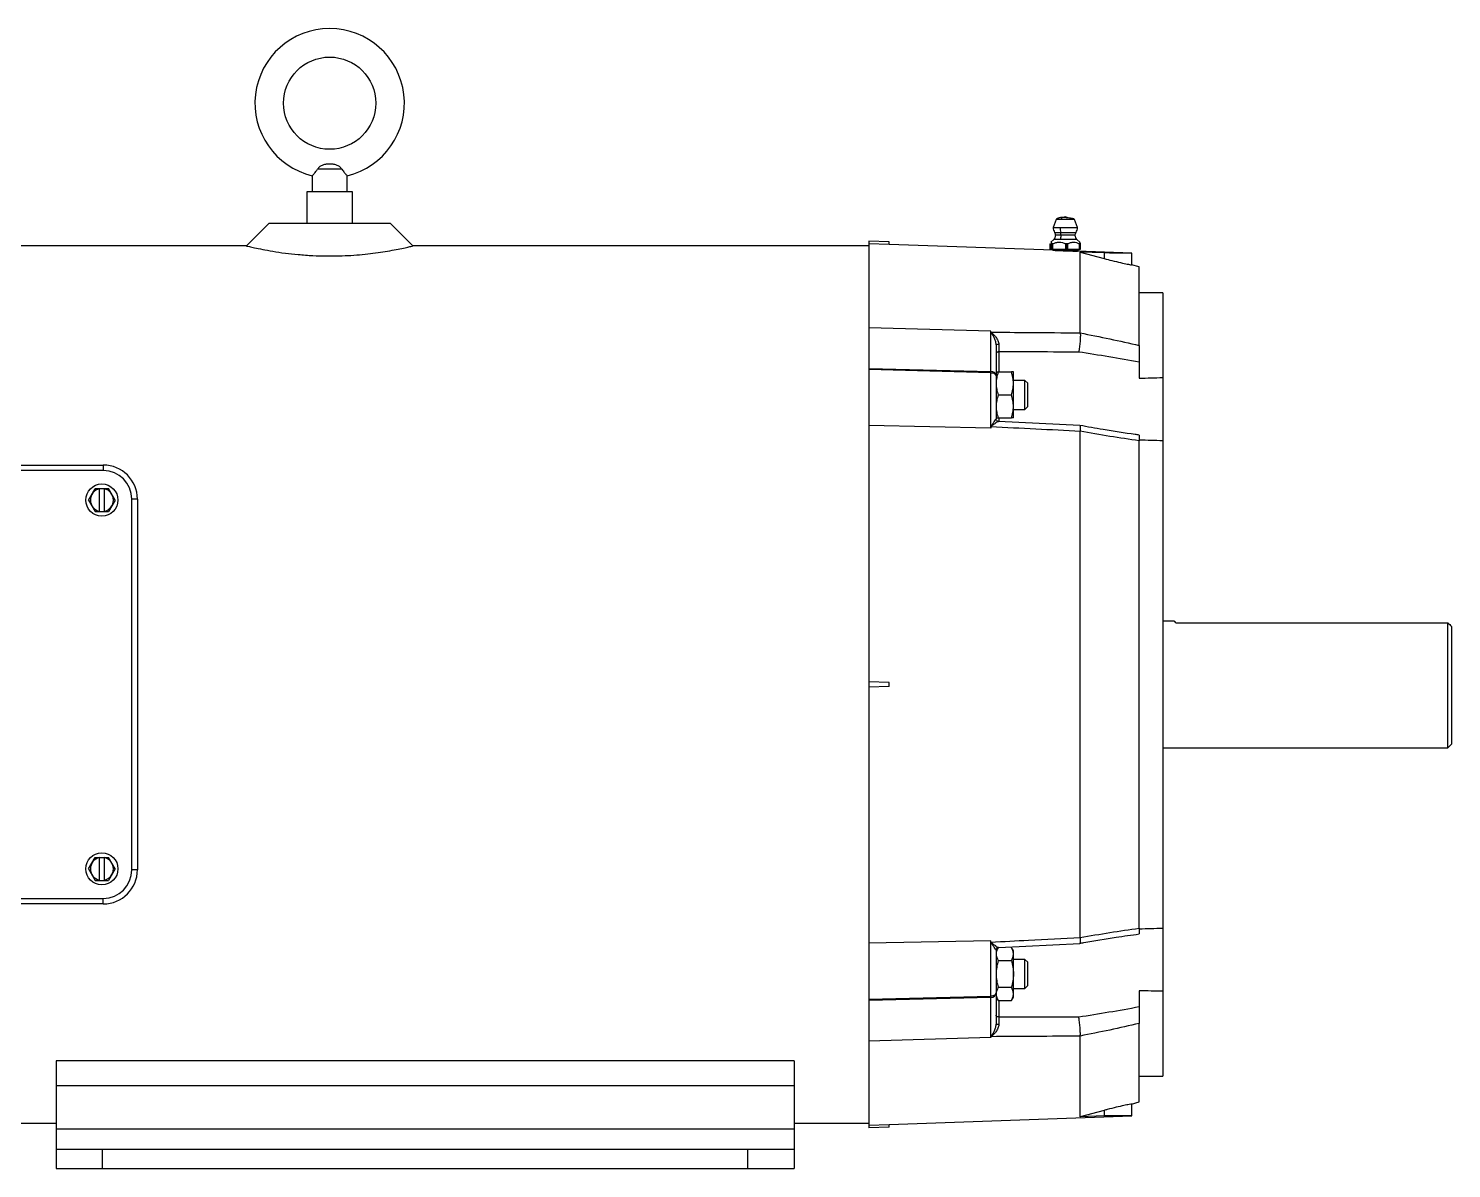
# Model space of a CAD drawing. Header units: inches. Extents: x -17.7 to 12.2, y -5.2 to 7.1.
# Drawn here: x -3.26 to 12.16, y -5.25 to 7.11 of the extents above; entities that cross this region are included whole.
import ezdxf

# ---------------------------------------------------------------- set-up
doc = ezdxf.new("R2010")
doc.units = ezdxf.units.IN
doc.header["$MEASUREMENT"] = 0

msp = doc.modelspace()

# ---------------------------------------------------------------- linework, layer by layer
at = {"color": 7, "linetype": 'Continuous', "lineweight": 25}
for p, q in [((0.131, 5.589), (-0.131, 5.589)), ((-0.19, 5.517), (-0.19, 5.344)), ((0.19, 5.344), (0.19, 5.517)), ((-0.249, 5.344), (-0.249, 5.003)), ((0.249, 5.344), (-0.249, 5.344)), ((0.249, 5.003), (0.249, 5.344)), ((-0.655, 5.003), (-0.901, 4.757)), ((-0.655, 5.003), (0.655, 5.003)), ((0.901, 4.757), (0.655, 5.003)), ((7.875, 5.043), (7.841, 4.957)), ((7.841, 4.957), (8.107, 4.957)), ((8.073, 5.043), (7.875, 5.043)), ((8.107, 4.957), (8.073, 5.043)), ((5.844, 4.809), (5.844, -4.809)), ((6.064, 4.801), (5.844, 4.809)), ((6.064, 4.771), (6.064, 4.801)), ((7.848, 4.827), (7.816, 4.795)), ((8.132, 4.795), (8.1, 4.827)), ((8.137, 4.779), (8.131, 4.795)), ((-0.899, 4.756), (-5.844, 4.756)), ((5.844, 4.756), (0.9, 4.756)), ((6.064, 4.771), (5.844, 4.779)), ((7.841, 4.709), (6.064, 4.771)), ((7.811, 4.779), (7.812, 4.782)), ((7.811, 4.779), (7.811, 4.72)), ((7.811, 4.779), (7.812, 4.779)), ((7.811, 4.72), (7.811, 4.779)), ((7.811, 4.72), (7.812, 4.72)), ((7.816, 4.717), (7.83, 4.714)), ((7.825, 4.72), (7.817, 4.72)), ((7.825, 4.779), (7.825, 4.72)), ((7.832, 4.777), (7.828, 4.777)), ((7.828, 4.72), (7.828, 4.777)), ((7.828, 4.72), (7.832, 4.72)), ((7.832, 4.777), (7.832, 4.72)), ((7.839, 4.72), (7.839, 4.779)), ((7.977, 4.779), (7.977, 4.72)), ((7.993, 4.777), (7.986, 4.777)), ((7.986, 4.72), (7.986, 4.777)), ((7.993, 4.72), (7.986, 4.72)), ((7.993, 4.777), (7.993, 4.72)), ((8.002, 4.72), (8.002, 4.779)), ((8.694, 4.679), (8.103, 4.7)), ((8.118, 4.714), (8.132, 4.717)), ((8.126, 4.779), (8.126, 4.72)), ((8.131, 4.72), (8.137, 4.72)), ((8.135, 4.777), (8.132, 4.777)), ((8.132, 4.72), (8.132, 4.777)), ((8.135, 4.72), (8.132, 4.72)), ((8.135, 4.777), (8.135, 4.72)), ((8.395, 4.68), (8.136, 4.688)), ((8.136, 3.814), (8.136, 4.688)), ((8.136, 4.688), (8.395, 4.619)), ((8.137, 4.72), (8.137, 4.779)), ((8.395, 4.68), (8.395, 4.619)), ((8.694, 4.55), (8.694, 4.679)), ((8.774, 4.528), (8.69, 4.55)), ((8.774, 3.676), (8.774, 4.528)), ((9.032, 4.249), (8.774, 4.249)), ((9.032, 4.249), (9.032, -4.249)), ((7.166, 3.83), (5.844, 3.868)), ((7.166, 3.394), (7.166, 3.83)), ((7.224, 3.683), (7.224, 2.88)), ((5.844, 3.427), (7.166, 3.394)), ((7.166, 3.381), (5.844, 3.414)), ((8.774, 3.494), (8.774, 3.321)), ((7.166, 2.78), (7.166, 3.381)), ((7.246, 3.39), (7.39, 3.39)), ((7.412, 2.89), (7.412, 3.39)), ((7.536, 3.296), (7.412, 3.296)), ((7.566, 3.266), (7.536, 3.296)), ((7.536, 2.983), (7.536, 3.296)), ((7.566, 3.013), (7.566, 3.266)), ((7.246, 3.14), (7.39, 3.14)), ((7.412, 2.983), (7.536, 2.983)), ((7.536, 2.983), (7.566, 3.013)), ((7.166, 2.78), (5.844, 2.807)), ((7.246, 2.89), (7.39, 2.89)), ((8.131, 2.808), (7.25, 2.852)), ((8.136, -2.745), (8.136, 2.745)), ((8.774, -2.643), (8.774, 2.643)), ((-5.734, 2.38), (-2.454, 2.38)), ((-2.454, 2.32), (-5.734, 2.32)), ((-2.454, 2.38), (-2.454, 2.32)), ((-2.613, 2), (-2.541, 2.125)), ((-2.541, 2.125), (-2.397, 2.125)), ((-2.496, 1.875), (-2.496, 2.125)), ((-2.442, 1.875), (-2.442, 2.125)), ((-2.325, 2), (-2.397, 2.125)), ((-2.144, -2.01), (-2.144, 2.01)), ((-2.084, 2.01), (-2.144, 2.01)), ((-2.084, 2.01), (-2.084, -2.01)), ((-2.613, 2), (-2.541, 1.875)), ((-2.541, 1.875), (-2.397, 1.875)), ((-2.325, 2), (-2.397, 1.875)), ((9.156, 0.687), (9.032, 0.687)), ((9.171, 0.669), (12.121, 0.669)), ((12.121, -0.687), (12.121, 0.669)), ((12.161, 0.628), (12.161, -0.647)), ((6.064, 0.021), (5.844, 0.029)), ((6.064, -0.021), (6.064, 0.021)), ((6.064, -0.021), (5.844, -0.029)), ((9.032, -0.687), (12.121, -0.687)), ((12.121, -0.687), (12.161, -0.647)), ((-2.613, -2), (-2.541, -1.875)), ((-2.613, -2), (-2.541, -2.125)), ((-2.541, -1.875), (-2.397, -1.875)), ((-2.496, -2.125), (-2.496, -1.875)), ((-2.442, -2.125), (-2.442, -1.875)), ((-2.325, -2), (-2.397, -1.875)), ((-2.325, -2), (-2.397, -2.125)), ((-2.541, -2.125), (-2.397, -2.125)), ((-2.084, -2.01), (-2.144, -2.01)), ((-5.734, -2.32), (-2.454, -2.32)), ((-2.454, -2.38), (-5.734, -2.38)), ((-2.454, -2.38), (-2.454, -2.32)), ((7.166, -2.78), (5.844, -2.807)), ((7.166, -3.381), (7.166, -2.78)), ((7.246, -2.852), (7.224, -2.89)), ((7.224, -2.88), (7.224, -3.683)), ((7.252, -2.852), (8.131, -2.808)), ((7.412, -2.89), (7.39, -2.851)), ((7.412, -3.39), (7.412, -2.89)), ((7.246, -2.995), (7.39, -2.995)), ((7.536, -2.983), (7.412, -2.983)), ((7.566, -3.013), (7.536, -2.983)), ((7.536, -3.296), (7.536, -2.983)), ((7.566, -3.266), (7.566, -3.013)), ((5.844, -3.414), (7.166, -3.381)), ((7.224, -3.39), (7.246, -3.428)), ((7.246, -3.284), (7.39, -3.284)), ((7.39, -3.428), (7.412, -3.39)), ((7.412, -3.296), (7.536, -3.296)), ((7.536, -3.296), (7.566, -3.266)), ((8.774, -3.321), (8.774, -3.494)), ((7.166, -3.394), (5.844, -3.427)), ((7.166, -3.83), (7.166, -3.394)), ((7.246, -3.428), (7.39, -3.428)), ((8.774, -4.528), (8.774, -3.676)), ((7.166, -3.83), (5.844, -3.868)), ((8.136, -4.688), (8.136, -3.814)), ((5.034, -4.083), (-2.966, -4.083)), ((-2.966, -4.083), (-2.966, -5.25)), ((5.034, -4.083), (5.034, -5.25)), ((8.774, -4.249), (9.032, -4.249)), ((-2.966, -4.348), (5.034, -4.348)), ((8.395, -4.619), (8.136, -4.688)), ((8.395, -4.619), (8.395, -4.68)), ((8.69, -4.55), (8.774, -4.528)), ((8.694, -4.679), (8.694, -4.55)), ((-5.844, -4.756), (-2.966, -4.756)), ((5.034, -4.756), (5.844, -4.756)), ((5.844, -4.779), (6.064, -4.771)), ((6.064, -4.771), (8.694, -4.679)), ((6.064, -4.801), (6.064, -4.771)), ((8.395, -4.68), (8.136, -4.688)), ((-2.966, -4.821), (5.034, -4.821)), ((6.064, -4.801), (5.844, -4.809)), ((-2.966, -5.041), (5.034, -5.041)), ((-2.466, -5.041), (-2.466, -5.25)), ((4.534, -5.25), (4.534, -5.041)), ((-2.966, -5.25), (5.034, -5.25))]:
    msp.add_line(p, q, dxfattribs=at)
at = {"color": 8, "linetype": 'Continuous', "lineweight": 25}
for p, q in [((8.1, 4.827), (7.848, 4.827)), ((7.858, 4.902), (8.09, 4.902)), ((8.082, 4.871), (7.866, 4.871)), ((7.83, 4.714), (8.118, 4.714)), ((7.253, 3.606), (7.253, 3.391)), ((7.253, 2.885), (7.253, 2.848)), ((7.253, -3.428), (7.253, -3.606))]:
    msp.add_line(p, q, dxfattribs=at)
at = {"color": 7, "linetype": 'Continuous', "lineweight": 25, "flags": 128}
for points in [[(7.253, 3.606), (7.247, 3.606), (7.242, 3.605), (7.237, 3.603), (7.232, 3.601), (7.229, 3.598), (7.226, 3.595), (7.225, 3.592), (7.224, 3.588)], [(7.166, 3.381), (7.177, 3.38), (7.188, 3.378), (7.198, 3.375), (7.207, 3.37), (7.214, 3.365), (7.22, 3.359), (7.223, 3.352), (7.224, 3.346)], [(7.224, -3.346), (7.223, -3.352), (7.22, -3.359), (7.214, -3.365), (7.207, -3.37), (7.198, -3.375), (7.188, -3.378), (7.177, -3.38), (7.166, -3.381)], [(7.253, -3.606), (7.247, -3.606), (7.242, -3.605), (7.237, -3.603), (7.232, -3.601), (7.229, -3.598), (7.226, -3.595), (7.225, -3.592), (7.224, -3.588)]]:
    msp.add_lwpolyline(points, dxfattribs=at)
at = {"color": 7, "linetype": 'Continuous', "lineweight": 25}
for centre, radius in [((0, 6.304), 0.5), ((-2.469, 2), 0.174), ((-2.469, -2), 0.174)]:
    msp.add_circle(centre, radius, dxfattribs=at)
for centre, radius, start, end in [((0, 6.304), 0.81, 283.524, 256.4712), ((7.974, 5.023), 0.047, 63.2951, 116.7049), ((7.167, 3.857), 0.0366, 271.7909, 273.0278), ((7.246, 3.601), 0.0851, 85.3854, 104.766), ((6.328, 3.388), 0.838, 359.5452, 0.4548), ((7.17, 3.34), 0.0547, 6.3929, 93.6749), ((7.175, 2.844), 0.0508, 261.6119, 262.5096), ((-2.454, 2.01), 0.37, 0, 90), ((-2.454, 2.01), 0.31, 0, 90), ((-2.469, 2), 0.125, 102.4742, 257.5258), ((-2.469, 2), 0.125, 282.4742, 77.5258), ((-2.469, -2), 0.125, 102.4742, 257.5258), ((-2.469, -2), 0.125, 282.4742, 77.5258), ((-2.454, -2.01), 0.31, 270, 0), ((-2.454, -2.01), 0.37, 270, 0), ((7.175, -2.844), 0.0508, 97.4904, 98.3881), ((7.17, -3.34), 0.0547, 266.3251, 353.6071), ((6.328, -3.388), 0.838, 359.5452, 0.4548), ((7.246, -3.601), 0.0851, 255.234, 274.6146), ((7.167, -3.857), 0.0366, 86.9722, 88.2091)]:
    msp.add_arc(centre, radius, start, end, dxfattribs=at)
for points, knots in [([(-0.189, 5.518), (-0.189, 5.518), (-0.188, 5.519), (-0.173, 5.535), (-0.152, 5.558), (-0.138, 5.58), (-0.131, 5.589)], [0, 0, 0, 0, 0.225561, 0.484415, 0.765567, 1, 1, 1, 1]), ([(0.131, 5.589), (0.128, 5.594), (0.125, 5.599), (0.117, 5.608), (0.112, 5.612), (0.098, 5.623), (0.086, 5.629), (0.062, 5.638), (0.05, 5.64), (0.025, 5.643), (0.012, 5.644), (-0.013, 5.644), (-0.025, 5.643), (-0.05, 5.64), (-0.063, 5.638), (-0.08, 5.631), (-0.086, 5.629), (-0.097, 5.623), (-0.102, 5.62), (-0.112, 5.612), (-0.117, 5.608), (-0.125, 5.599), (-0.128, 5.594), (-0.131, 5.589)], [0, 0, 0, 0, 0.0625, 0.0625, 0.125, 0.125, 0.25, 0.25, 0.375, 0.375, 0.5, 0.5, 0.625, 0.625, 0.75, 0.75, 0.8125, 0.8125, 0.875, 0.875, 0.9375, 0.9375, 1, 1, 1, 1]), ([(0.131, 5.589), (0.141, 5.576), (0.159, 5.549), (0.182, 5.526), (0.191, 5.516), (0.19, 5.518), (0.189, 5.518)], [0, 0, 0, 0, 0.326709, 0.653819, 0.959586, 1, 1, 1, 1]), ([(7.841, 4.957), (7.842, 4.947), (7.845, 4.928), (7.854, 4.911), (7.858, 4.902)], [0, 0, 0, 0, 0.5, 1, 1, 1, 1]), ([(7.946, 5.065), (7.94, 5.065), (7.93, 5.064), (7.917, 5.062), (7.906, 5.059), (7.895, 5.056), (7.886, 5.052), (7.878, 5.047), (7.876, 5.045), (7.875, 5.043)], [0, 0, 0, 0, 0.171022, 0.274545, 0.391529, 0.522825, 0.668636, 0.828275, 1, 1, 1, 1]), ([(7.946, 5.065), (7.943, 5.065), (7.94, 5.063), (7.935, 5.055), (7.933, 5.049), (7.932, 5.043)], [0, 0, 0, 0, 0.5, 0.5, 1, 1, 1, 1]), ([(8.073, 5.043), (8.071, 5.045), (8.068, 5.048), (8.052, 5.052), (8.031, 5.056), (8.008, 5.059), (7.986, 5.062), (7.969, 5.064), (7.955, 5.065), (7.949, 5.065), (7.946, 5.065)], [0, 0, 0, 0, 0.165155, 0.329469, 0.484654, 0.624287, 0.745056, 0.846639, 0.930739, 1, 1, 1, 1]), ([(8.09, 4.902), (8.094, 4.911), (8.103, 4.928), (8.106, 4.947), (8.107, 4.957)], [0, 0, 0, 0, 0.5, 1, 1, 1, 1]), ([(7.817, 4.795), (7.817, 4.795), (7.819, 4.802), (7.822, 4.792), (7.824, 4.782), (7.825, 4.779)], [0, 0, 0, 0, 0.074971, 0.794246, 1, 1, 1, 1]), ([(7.839, 4.779), (7.85, 4.785), (7.861, 4.789), (7.879, 4.793), (7.884, 4.795), (7.896, 4.796), (7.902, 4.797), (7.92, 4.797), (7.931, 4.795), (7.954, 4.789), (7.966, 4.785), (7.977, 4.779)], [0, 0, 0, 0, 0.25, 0.25, 0.375, 0.375, 0.5, 0.5, 0.75, 0.75, 1, 1, 1, 1]), ([(7.866, 4.871), (7.866, 4.867), (7.865, 4.859), (7.862, 4.847), (7.856, 4.836), (7.85, 4.83), (7.848, 4.827)], [0, 0, 0, 0, 0.247632, 0.500116, 0.75254, 1, 1, 1, 1]), ([(7.858, 4.902), (7.86, 4.897), (7.865, 4.887), (7.866, 4.877), (7.866, 4.871)], [0, 0, 0, 0, 0.5, 1, 1, 1, 1]), ([(7.921, 4.827), (7.923, 4.833), (7.925, 4.84), (7.928, 4.855), (7.928, 4.863), (7.928, 4.871)], [0, 0, 0, 0, 0.5, 0.5, 1, 1, 1, 1]), ([(8.002, 4.779), (8.012, 4.785), (8.022, 4.789), (8.037, 4.793), (8.042, 4.795), (8.053, 4.796), (8.058, 4.797), (8.075, 4.797), (8.085, 4.795), (8.106, 4.789), (8.116, 4.785), (8.126, 4.779)], [0, 0, 0, 0, 0.25, 0.25, 0.375, 0.375, 0.5, 0.5, 0.75, 0.75, 1, 1, 1, 1]), ([(8.082, 4.871), (8.082, 4.877), (8.083, 4.887), (8.088, 4.897), (8.09, 4.902)], [0, 0, 0, 0, 0.5, 1, 1, 1, 1]), ([(8.1, 4.827), (8.097, 4.83), (8.092, 4.836), (8.086, 4.847), (8.083, 4.859), (8.082, 4.867), (8.082, 4.871)], [0, 0, 0, 0, 0.2475749, 0.5000001, 0.7524252, 1, 1, 1, 1]), ([(-0.899, 4.755), (-0.9, 4.755), (-0.902, 4.755), (-0.875, 4.749), (-0.818, 4.736), (-0.732, 4.719), (-0.62, 4.698), (-0.489, 4.678), (-0.341, 4.662), (-0.191, 4.651), (-0.04, 4.646), (0.099, 4.647), (0.232, 4.653), (0.356, 4.663), (0.472, 4.677), (0.581, 4.692), (0.68, 4.709), (0.767, 4.726), (0.837, 4.741), (0.883, 4.751), (0.905, 4.756), (0.9, 4.755), (0.9, 4.755)], [0, 0, 0, 0, 0.02763, 0.088777, 0.148528, 0.21007, 0.268688, 0.329286, 0.383255, 0.439298, 0.486069, 0.534464, 0.577401, 0.621502, 0.666155, 0.711854, 0.761754, 0.812821, 0.86843, 0.925472, 0.984413, 1, 1, 1, 1]), ([(7.83, 4.714), (7.832, 4.714), (7.835, 4.713), (7.838, 4.711), (7.839, 4.709), (7.839, 4.709)], [0, 0, 0, 0, 0.447537, 0.923551, 1, 1, 1, 1]), ([(7.841, 4.709), (7.841, 4.709), (7.842, 4.709), (7.861, 4.708), (7.888, 4.706), (7.91, 4.705), (7.918, 4.705)], [0, 0, 0, 0, 0.231363, 0.5147, 0.804237, 1, 1, 1, 1]), ([(7.918, 4.705), (7.918, 4.707), (7.917, 4.71), (7.915, 4.713), (7.914, 4.714), (7.913, 4.714)], [0, 0, 0, 0, 0.5, 0.5, 1, 1, 1, 1]), ([(7.918, 4.705), (7.929, 4.705), (7.953, 4.703), (7.995, 4.702), (8.038, 4.701), (8.073, 4.7), (8.096, 4.7), (8.106, 4.7), (8.104, 4.7), (8.103, 4.7)], [0, 0, 0, 0, 0.123756, 0.295646, 0.467324, 0.637188, 0.805805, 0.973833, 1, 1, 1, 1]), ([(8.104, 4.7), (8.105, 4.702), (8.105, 4.705), (8.108, 4.71), (8.113, 4.713), (8.116, 4.714), (8.118, 4.714)], [0, 0, 0, 0, 0.245849, 0.503748, 0.759615, 1, 1, 1, 1]), ([(8.136, 4.779), (8.136, 4.778), (8.136, 4.777), (8.135, 4.777), (8.135, 4.777)], [0, 0, 0, 0, 0.4258842, 1, 1, 1, 1]), ([(8.69, 4.679), (8.691, 4.679), (8.694, 4.679), (8.662, 4.678), (8.599, 4.677), (8.507, 4.677), (8.433, 4.679), (8.395, 4.68)], [0, 0, 0, 0, 0.097314, 0.316889, 0.536536, 0.756222, 1, 1, 1, 1]), ([(8.395, 4.619), (8.423, 4.612), (8.487, 4.595), (8.577, 4.574), (8.649, 4.559), (8.69, 4.55), (8.69, 4.55), (8.69, 4.55)], [0, 0, 0, 0, 0.182343, 0.410846, 0.634447, 0.852155, 1, 1, 1, 1]), ([(7.168, 3.82), (7.167, 3.823), (7.167, 3.826), (7.166, 3.829), (7.166, 3.829), (7.166, 3.83), (7.166, 3.83)], [0, 0, 0, 0, 0.0003701347, 0.0003701347, 0.0003701347, 0.000439733, 0.000439733, 0.000439733, 0.000439733]), ([(7.168, 3.82), (7.168, 3.823), (7.167, 3.826), (7.166, 3.829), (7.166, 3.829), (7.166, 3.83), (7.166, 3.83)], [0, 0, 0, 0, 0.0003699194, 0.0003699194, 0.0003699194, 0.0004392839, 0.0004392839, 0.0004392839, 0.0004392839]), ([(7.224, 3.683), (7.224, 3.691), (7.223, 3.698), (7.221, 3.712), (7.219, 3.719), (7.213, 3.739), (7.209, 3.751), (7.198, 3.773), (7.192, 3.784), (7.182, 3.798), (7.179, 3.803), (7.175, 3.81), (7.173, 3.812), (7.171, 3.815), (7.17, 3.816), (7.169, 3.818), (7.168, 3.819), (7.168, 3.82)], [0, 0, 0, 0, 0.125, 0.125, 0.25, 0.25, 0.5, 0.5, 0.75, 0.75, 0.875, 0.875, 0.9375, 0.9375, 0.96875, 0.96875, 1, 1, 1, 1]), ([(7.168, 3.82), (7.169, 3.82), (7.169, 3.819), (7.17, 3.818), (7.171, 3.818), (7.172, 3.816), (7.173, 3.815), (7.177, 3.813), (7.179, 3.811), (7.187, 3.805), (7.191, 3.8), (7.2, 3.791), (7.205, 3.787), (7.214, 3.777), (7.218, 3.771), (7.23, 3.755), (7.237, 3.742), (7.249, 3.716), (7.253, 3.701), (7.253, 3.686)], [0, 0, 0, 0, 0.015625, 0.015625, 0.03125, 0.03125, 0.0625, 0.0625, 0.125, 0.125, 0.25, 0.25, 0.375, 0.375, 0.5, 0.5, 0.75, 0.75, 1, 1, 1, 1]), ([(7.168, 3.82), (7.304, 3.819), (7.44, 3.819), (7.575, 3.818), (7.762, 3.816), (7.949, 3.815), (8.136, 3.814)], [0.00001116, 0.00001116, 0.00001116, 0.00001116, 0.01035908, 0.01035908, 0.01035908, 0.02462641, 0.02462641, 0.02462641, 0.02462641]), ([(8.136, 3.813), (8.137, 3.807), (8.137, 3.801), (8.137, 3.786), (8.137, 3.778), (8.136, 3.762), (8.136, 3.753), (8.135, 3.735), (8.134, 3.725), (8.133, 3.706), (8.132, 3.696), (8.13, 3.677), (8.129, 3.667), (8.126, 3.648), (8.125, 3.639), (8.123, 3.626), (8.122, 3.622), (8.121, 3.613), (8.12, 3.609), (8.119, 3.605)], [0, 0, 0, 0, 0.125, 0.125, 0.25, 0.25, 0.375, 0.375, 0.5, 0.5, 0.625, 0.625, 0.75, 0.75, 0.875, 0.875, 0.9375, 0.9375, 1, 1, 1, 1]), ([(7.253, 3.686), (7.253, 3.672), (7.253, 3.658), (7.253, 3.637), (7.253, 3.631), (7.253, 3.618), (7.253, 3.612), (7.253, 3.606)], [0, 0, 0, 0, 0.5, 0.5, 0.75, 0.75, 1, 1, 1, 1]), ([(8.119, 3.605), (7.938, 3.605), (7.757, 3.606), (7.575, 3.606), (7.468, 3.606), (7.36, 3.606), (7.253, 3.606)], [0, 0, 0, 0, 0.01382925, 0.01382925, 0.01382925, 0.02202594, 0.02202594, 0.02202594, 0.02202594]), ([(8.774, 3.676), (8.774, 3.666), (8.774, 3.654), (8.774, 3.626), (8.774, 3.61), (8.774, 3.585), (8.774, 3.577), (8.774, 3.56), (8.774, 3.552), (8.774, 3.526), (8.774, 3.51), (8.774, 3.494)], [0, 0, 0, 0, 0.25, 0.25, 0.5, 0.5, 0.625, 0.625, 0.75, 0.75, 1, 1, 1, 1]), ([(7.246, 3.39), (7.24, 3.369), (7.234, 3.349), (7.226, 3.307), (7.224, 3.286), (7.224, 3.265)], [0, 0, 0, 0, 0.5, 0.5, 1, 1, 1, 1]), ([(7.224, 3.39), (7.224, 3.39), (7.226, 3.39), (7.234, 3.39), (7.24, 3.39), (7.246, 3.39)], [0, 0, 0, 0, 0.5, 0.5, 1, 1, 1, 1]), ([(7.224, 3.265), (7.224, 3.254), (7.225, 3.243), (7.227, 3.222), (7.228, 3.212), (7.234, 3.181), (7.24, 3.16), (7.246, 3.14)], [0, 0, 0, 0, 0.25, 0.25, 0.5, 0.5, 1, 1, 1, 1]), ([(7.412, 3.265), (7.412, 3.275), (7.411, 3.286), (7.409, 3.307), (7.408, 3.317), (7.402, 3.349), (7.396, 3.369), (7.39, 3.39)], [0, 0, 0, 0, 0.25, 0.25, 0.5, 0.5, 1, 1, 1, 1]), ([(7.412, 3.39), (7.412, 3.39), (7.41, 3.39), (7.402, 3.39), (7.396, 3.39), (7.39, 3.39)], [0, 0, 0, 0, 0.5, 0.5, 1, 1, 1, 1]), ([(7.39, 3.14), (7.396, 3.16), (7.402, 3.181), (7.41, 3.222), (7.412, 3.243), (7.412, 3.265)], [0, 0, 0, 0, 0.5, 0.5, 1, 1, 1, 1]), ([(7.246, 3.14), (7.24, 3.119), (7.234, 3.099), (7.226, 3.057), (7.224, 3.036), (7.224, 3.015)], [0, 0, 0, 0, 0.5, 0.5, 1, 1, 1, 1]), ([(7.412, 3.015), (7.412, 3.025), (7.411, 3.036), (7.409, 3.057), (7.408, 3.067), (7.402, 3.099), (7.396, 3.119), (7.39, 3.14)], [0, 0, 0, 0, 0.25, 0.25, 0.5, 0.5, 1, 1, 1, 1]), ([(7.224, 3.015), (7.224, 3.004), (7.225, 2.993), (7.227, 2.972), (7.228, 2.962), (7.234, 2.931), (7.24, 2.91), (7.246, 2.89)], [0, 0, 0, 0, 0.25, 0.25, 0.5, 0.5, 1, 1, 1, 1]), ([(7.39, 2.89), (7.396, 2.91), (7.402, 2.931), (7.41, 2.972), (7.412, 2.993), (7.412, 3.015)], [0, 0, 0, 0, 0.5, 0.5, 1, 1, 1, 1]), ([(7.168, 2.794), (7.168, 2.79), (7.167, 2.786), (7.166, 2.782), (7.166, 2.781), (7.166, 2.781), (7.166, 2.78)], [0, 0, 0, 0, 0.0003699194, 0.0003699194, 0.0003699194, 0.0004392839, 0.0004392839, 0.0004392839, 0.0004392839]), ([(7.168, 2.794), (7.167, 2.79), (7.167, 2.786), (7.166, 2.782), (7.166, 2.781), (7.166, 2.781), (7.166, 2.78)], [0, 0, 0, 0, 0.0003701347, 0.0003701347, 0.0003701347, 0.000439733, 0.000439733, 0.000439733, 0.000439733]), ([(7.168, 2.794), (7.168, 2.795), (7.169, 2.797), (7.17, 2.799), (7.171, 2.801), (7.173, 2.804), (7.175, 2.807), (7.179, 2.814), (7.182, 2.819), (7.192, 2.833), (7.198, 2.842), (7.208, 2.857), (7.213, 2.864), (7.219, 2.872), (7.221, 2.874), (7.223, 2.878), (7.224, 2.879), (7.224, 2.88)], [0, 0, 0, 0, 0.03125, 0.03125, 0.0625, 0.0625, 0.125, 0.125, 0.25, 0.25, 0.5, 0.5, 0.75, 0.75, 0.875, 0.875, 1, 1, 1, 1]), ([(7.253, 2.85), (7.253, 2.851), (7.252, 2.851), (7.248, 2.85), (7.246, 2.849), (7.237, 2.846), (7.23, 2.842), (7.214, 2.831), (7.205, 2.825), (7.191, 2.815), (7.187, 2.811), (7.179, 2.805), (7.177, 2.803), (7.173, 2.8), (7.172, 2.798), (7.171, 2.797), (7.17, 2.796), (7.169, 2.795), (7.169, 2.794), (7.168, 2.794)], [0, 0, 0, 0, 0.125, 0.125, 0.25, 0.25, 0.5, 0.5, 0.75, 0.75, 0.875, 0.875, 0.9375, 0.9375, 0.96875, 0.96875, 0.984375, 0.984375, 1, 1, 1, 1]), ([(8.136, 2.745), (7.976, 2.753), (7.815, 2.761), (7.654, 2.769), (7.492, 2.777), (7.33, 2.785), (7.168, 2.794)], [0, 0, 0, 0, 0.01225979, 0.01225979, 0.01225979, 0.02461525, 0.02461525, 0.02461525, 0.02461525]), ([(7.224, 2.89), (7.224, 2.89), (7.226, 2.89), (7.234, 2.89), (7.24, 2.89), (7.246, 2.89)], [0, 0, 0, 0, 0.5, 0.5, 1, 1, 1, 1]), ([(7.251, 2.851), (7.248, 2.851), (7.242, 2.852), (7.233, 2.858), (7.227, 2.866), (7.224, 2.875), (7.224, 2.88), (7.224, 2.881)], [0, 0, 0, 0, 0.197057, 0.426499, 0.667964, 0.904115, 1, 1, 1, 1]), ([(7.412, 2.89), (7.412, 2.89), (7.41, 2.89), (7.402, 2.89), (7.396, 2.89), (7.39, 2.89)], [0, 0, 0, 0, 0.5, 0.5, 1, 1, 1, 1]), ([(8.131, 2.806), (8.132, 2.806), (8.135, 2.804), (8.137, 2.783), (8.137, 2.758), (8.136, 2.746)], [0, 0, 0, 0, 0.287467, 0.643715, 1, 1, 1, 1]), ([(8.775, 2.705), (8.76, 2.707), (8.629, 2.723), (8.415, 2.757), (8.215, 2.793), (8.132, 2.809)], [0, 0, 0, 0, 0.07035, 0.608804, 1, 1, 1, 1]), ([(8.774, 2.704), (8.774, 2.703), (8.774, 2.701), (8.774, 2.679), (8.774, 2.655), (8.774, 2.643)], [0, 0, 0, 0, 0.319487, 0.687283, 1, 1, 1, 1]), ([(9.171, 0.669), (9.166, 0.675), (9.157, 0.686), (9.156, 0.686), (9.156, 0.686)], [0, 0, 0, 0, 0.547057, 1, 1, 1, 1]), ([(7.168, -2.794), (7.304, -2.787), (7.44, -2.78), (7.575, -2.773), (7.762, -2.764), (7.949, -2.754), (8.136, -2.745)], [0.00001116, 0.00001116, 0.00001116, 0.00001116, 0.01035908, 0.01035908, 0.01035908, 0.02462641, 0.02462641, 0.02462641, 0.02462641]), ([(8.136, -2.746), (8.137, -2.758), (8.137, -2.783), (8.135, -2.804), (8.132, -2.806), (8.131, -2.806)], [0, 0, 0, 0, 0.355632, 0.711228, 1, 1, 1, 1]), ([(8.132, -2.808), (8.146, -2.805), (8.277, -2.78), (8.492, -2.745), (8.691, -2.717), (8.775, -2.706)], [0, 0, 0, 0, 0.06955, 0.60942, 1, 1, 1, 1]), ([(8.774, -2.643), (8.774, -2.656), (8.774, -2.681), (8.774, -2.702), (8.774, -2.703), (8.774, -2.704)], [0, 0, 0, 0, 0.347539, 0.694839, 1, 1, 1, 1]), ([(7.168, -2.794), (7.168, -2.79), (7.167, -2.786), (7.166, -2.782), (7.166, -2.781), (7.166, -2.781), (7.166, -2.78)], [0, 0, 0, 0, 0.0003699194, 0.0003699194, 0.0003699194, 0.0004392839, 0.0004392839, 0.0004392839, 0.0004392839]), ([(7.168, -2.794), (7.167, -2.79), (7.167, -2.786), (7.166, -2.782), (7.166, -2.781), (7.166, -2.781), (7.166, -2.78)], [0, 0, 0, 0, 0.0003701347, 0.0003701347, 0.0003701347, 0.000439733, 0.000439733, 0.000439733, 0.000439733]), ([(7.168, -2.794), (7.169, -2.794), (7.169, -2.795), (7.17, -2.796), (7.171, -2.797), (7.172, -2.798), (7.173, -2.8), (7.177, -2.803), (7.179, -2.805), (7.187, -2.811), (7.191, -2.815), (7.2, -2.822), (7.205, -2.825), (7.214, -2.831), (7.218, -2.834), (7.23, -2.842), (7.237, -2.846), (7.249, -2.851), (7.253, -2.852), (7.253, -2.85)], [0, 0, 0, 0, 0.015625, 0.015625, 0.03125, 0.03125, 0.0625, 0.0625, 0.125, 0.125, 0.25, 0.25, 0.375, 0.375, 0.5, 0.5, 0.75, 0.75, 1, 1, 1, 1]), ([(7.224, -2.88), (7.224, -2.879), (7.223, -2.878), (7.221, -2.874), (7.219, -2.872), (7.213, -2.864), (7.209, -2.857), (7.198, -2.842), (7.192, -2.833), (7.182, -2.819), (7.179, -2.814), (7.175, -2.807), (7.173, -2.804), (7.171, -2.801), (7.17, -2.799), (7.169, -2.797), (7.168, -2.795), (7.168, -2.794)], [0, 0, 0, 0, 0.125, 0.125, 0.25, 0.25, 0.5, 0.5, 0.75, 0.75, 0.875, 0.875, 0.9375, 0.9375, 0.96875, 0.96875, 1, 1, 1, 1]), ([(7.224, -2.879), (7.224, -2.878), (7.224, -2.873), (7.228, -2.865), (7.235, -2.857), (7.243, -2.852), (7.249, -2.851), (7.251, -2.851), (7.251, -2.851)], [0, 0, 0, 0, 0.079594, 0.328954, 0.595319, 0.804579, 0.98115, 1, 1, 1, 1]), ([(7.246, -2.851), (7.24, -2.863), (7.234, -2.875), (7.226, -2.899), (7.224, -2.911), (7.224, -2.923)], [0, 0, 0, 0, 0.5, 0.5, 1, 1, 1, 1]), ([(7.224, -2.923), (7.224, -2.929), (7.225, -2.935), (7.227, -2.947), (7.228, -2.954), (7.234, -2.972), (7.24, -2.983), (7.246, -2.995)], [0, 0, 0, 0, 0.25, 0.25, 0.5, 0.5, 1, 1, 1, 1]), ([(7.412, -2.923), (7.412, -2.917), (7.411, -2.911), (7.409, -2.899), (7.408, -2.893), (7.402, -2.875), (7.396, -2.863), (7.39, -2.851)], [0, 0, 0, 0, 0.25, 0.25, 0.5, 0.5, 1, 1, 1, 1]), ([(7.39, -2.995), (7.396, -2.983), (7.402, -2.972), (7.41, -2.947), (7.412, -2.935), (7.412, -2.923)], [0, 0, 0, 0, 0.5, 0.5, 1, 1, 1, 1]), ([(7.246, -2.995), (7.24, -3.019), (7.234, -3.043), (7.226, -3.091), (7.224, -3.115), (7.224, -3.14)], [0, 0, 0, 0, 0.5, 0.5, 1, 1, 1, 1]), ([(7.39, -2.995), (7.396, -3.019), (7.402, -3.043), (7.41, -3.091), (7.412, -3.115), (7.412, -3.14)], [0, 0, 0, 0, 0.5, 0.5, 1, 1, 1, 1]), ([(7.224, -3.14), (7.224, -3.164), (7.226, -3.189), (7.234, -3.237), (7.24, -3.261), (7.246, -3.284)], [0, 0, 0, 0, 0.5, 0.5, 1, 1, 1, 1]), ([(7.412, -3.14), (7.412, -3.164), (7.41, -3.189), (7.402, -3.237), (7.396, -3.261), (7.39, -3.284)], [0, 0, 0, 0, 0.5, 0.5, 1, 1, 1, 1]), ([(7.246, -3.284), (7.24, -3.296), (7.234, -3.308), (7.226, -3.332), (7.224, -3.344), (7.224, -3.356)], [0, 0, 0, 0, 0.5, 0.5, 1, 1, 1, 1]), ([(7.224, -3.356), (7.224, -3.362), (7.225, -3.368), (7.227, -3.381), (7.228, -3.387), (7.234, -3.405), (7.24, -3.416), (7.246, -3.428)], [0, 0, 0, 0, 0.25, 0.25, 0.5, 0.5, 1, 1, 1, 1]), ([(7.412, -3.356), (7.412, -3.35), (7.411, -3.344), (7.409, -3.332), (7.408, -3.326), (7.402, -3.308), (7.396, -3.296), (7.39, -3.284)], [0, 0, 0, 0, 0.25, 0.25, 0.5, 0.5, 1, 1, 1, 1]), ([(7.39, -3.428), (7.396, -3.416), (7.402, -3.405), (7.41, -3.381), (7.412, -3.368), (7.412, -3.356)], [0, 0, 0, 0, 0.5, 0.5, 1, 1, 1, 1]), ([(8.774, -3.494), (8.774, -3.51), (8.774, -3.526), (8.774, -3.56), (8.774, -3.577), (8.774, -3.602), (8.774, -3.61), (8.774, -3.625), (8.774, -3.633), (8.774, -3.647), (8.774, -3.653), (8.774, -3.666), (8.774, -3.671), (8.774, -3.676)], [0, 0, 0, 0, 0.25, 0.25, 0.5, 0.5, 0.625, 0.625, 0.75, 0.75, 0.875, 0.875, 1, 1, 1, 1]), ([(7.168, -3.82), (7.168, -3.819), (7.169, -3.818), (7.17, -3.816), (7.171, -3.815), (7.173, -3.812), (7.175, -3.81), (7.179, -3.803), (7.182, -3.798), (7.192, -3.784), (7.198, -3.773), (7.208, -3.751), (7.213, -3.739), (7.219, -3.719), (7.221, -3.712), (7.223, -3.698), (7.224, -3.691), (7.224, -3.683)], [0, 0, 0, 0, 0.03125, 0.03125, 0.0625, 0.0625, 0.125, 0.125, 0.25, 0.25, 0.5, 0.5, 0.75, 0.75, 0.875, 0.875, 1, 1, 1, 1]), ([(7.253, -3.686), (7.253, -3.693), (7.252, -3.701), (7.248, -3.715), (7.246, -3.722), (7.237, -3.742), (7.23, -3.755), (7.214, -3.777), (7.205, -3.787), (7.191, -3.8), (7.187, -3.805), (7.179, -3.811), (7.177, -3.813), (7.173, -3.815), (7.172, -3.816), (7.171, -3.818), (7.17, -3.818), (7.169, -3.819), (7.169, -3.82), (7.168, -3.82)], [0, 0, 0, 0, 0.125, 0.125, 0.25, 0.25, 0.5, 0.5, 0.75, 0.75, 0.875, 0.875, 0.9375, 0.9375, 0.96875, 0.96875, 0.984375, 0.984375, 1, 1, 1, 1]), ([(7.253, -3.606), (7.387, -3.606), (7.52, -3.606), (7.654, -3.606), (7.809, -3.606), (7.964, -3.605), (8.119, -3.605)], [0.00073615, 0.00073615, 0.00073615, 0.00073615, 0.01093983, 0.01093983, 0.01093983, 0.02276209, 0.02276209, 0.02276209, 0.02276209]), ([(7.253, -3.606), (7.253, -3.618), (7.253, -3.63), (7.253, -3.651), (7.253, -3.658), (7.253, -3.672), (7.253, -3.679), (7.253, -3.686)], [0, 0, 0, 0, 0.5, 0.5, 0.75, 0.75, 1, 1, 1, 1]), ([(8.136, -3.813), (8.137, -3.807), (8.137, -3.801), (8.137, -3.786), (8.137, -3.778), (8.136, -3.762), (8.136, -3.753), (8.135, -3.735), (8.134, -3.725), (8.133, -3.706), (8.132, -3.696), (8.13, -3.677), (8.129, -3.667), (8.126, -3.648), (8.125, -3.639), (8.123, -3.626), (8.122, -3.622), (8.121, -3.613), (8.12, -3.609), (8.119, -3.605)], [0, 0, 0, 0, 0.125, 0.125, 0.25, 0.25, 0.375, 0.375, 0.5, 0.5, 0.625, 0.625, 0.75, 0.75, 0.875, 0.875, 0.9375, 0.9375, 1, 1, 1, 1]), ([(7.168, -3.82), (7.167, -3.823), (7.167, -3.826), (7.166, -3.829), (7.166, -3.829), (7.166, -3.83), (7.166, -3.83)], [0, 0, 0, 0, 0.0003701347, 0.0003701347, 0.0003701347, 0.000439733, 0.000439733, 0.000439733, 0.000439733]), ([(7.168, -3.82), (7.168, -3.823), (7.167, -3.826), (7.166, -3.829), (7.166, -3.829), (7.166, -3.83), (7.166, -3.83)], [0, 0, 0, 0, 0.0003699194, 0.0003699194, 0.0003699194, 0.0004392839, 0.0004392839, 0.0004392839, 0.0004392839]), ([(8.136, -3.814), (7.976, -3.815), (7.815, -3.816), (7.654, -3.817), (7.492, -3.818), (7.33, -3.819), (7.168, -3.82)], [0, 0, 0, 0, 0.01225979, 0.01225979, 0.01225979, 0.02461525, 0.02461525, 0.02461525, 0.02461525]), ([(8.69, -4.55), (8.691, -4.55), (8.696, -4.549), (8.669, -4.554), (8.612, -4.566), (8.528, -4.585), (8.451, -4.604), (8.406, -4.616), (8.395, -4.619)], [0, 0, 0, 0, 0.066126, 0.278534, 0.491466, 0.706916, 0.927035, 1, 1, 1, 1]), ([(8.69, -4.679), (8.691, -4.679), (8.694, -4.679), (8.662, -4.678), (8.599, -4.677), (8.507, -4.677), (8.433, -4.679), (8.395, -4.68)], [0, 0, 0, 0, 0.097314, 0.316889, 0.536536, 0.756222, 1, 1, 1, 1])]:
    msp.add_open_spline(points, degree=3, knots=knots, dxfattribs=at)
for points in [[(7.918, 4.957), (7.918, 4.938), (7.921, 4.919), (7.925, 4.902)], [(7.928, 4.871), (7.928, 4.882), (7.927, 4.893), (7.925, 4.902)], [(7.828, 4.777), (7.826, 4.777), (7.825, 4.778), (7.825, 4.779)], [(7.828, 4.72), (7.826, 4.72), (7.825, 4.72), (7.825, 4.72)], [(7.839, 4.779), (7.836, 4.778), (7.834, 4.777), (7.832, 4.777)], [(7.839, 4.72), (7.836, 4.72), (7.834, 4.72), (7.832, 4.72)], [(7.977, 4.72), (7.954, 4.718), (7.908, 4.716), (7.862, 4.718), (7.839, 4.72)], [(7.986, 4.777), (7.983, 4.777), (7.979, 4.778), (7.977, 4.779)], [(7.986, 4.72), (7.983, 4.72), (7.98, 4.72), (7.977, 4.72)], [(8.002, 4.779), (7.999, 4.778), (7.996, 4.777), (7.993, 4.777)], [(7.993, 4.72), (7.996, 4.72), (7.999, 4.72), (8.002, 4.72)], [(8.126, 4.72), (8.105, 4.718), (8.064, 4.716), (8.023, 4.718), (8.002, 4.72)], [(8.132, 4.777), (8.131, 4.777), (8.128, 4.778), (8.126, 4.779)], [(8.132, 4.72), (8.131, 4.72), (8.129, 4.72), (8.126, 4.72)], [(8.137, 4.72), (8.137, 4.72), (8.136, 4.72), (8.135, 4.72)], [(8.136, 3.814), (8.136, 3.813), (8.136, 3.813), (8.136, 3.813)], [(8.136, 3.813), (8.349, 3.771), (8.562, 3.726), (8.774, 3.676)], [(8.774, 3.494), (8.556, 3.534), (8.338, 3.572), (8.119, 3.605)], [(8.774, 3.321), (8.86, 3.324), (8.946, 3.326), (9.032, 3.328)], [(8.136, 2.746), (8.136, 2.746), (8.136, 2.745), (8.136, 2.745)], [(8.774, 2.643), (8.562, 2.672), (8.349, 2.706), (8.136, 2.746)], [(9.032, 2.642), (8.946, 2.645), (8.86, 2.648), (8.774, 2.65)], [(12.121, 0.669), (12.134, 0.656), (12.147, 0.642), (12.161, 0.628)], [(8.136, -2.746), (8.349, -2.706), (8.562, -2.672), (8.774, -2.643)], [(8.136, -2.745), (8.136, -2.745), (8.136, -2.746), (8.136, -2.746)], [(8.774, -2.65), (8.86, -2.648), (8.946, -2.645), (9.032, -2.642)], [(9.032, -3.328), (8.946, -3.326), (8.86, -3.324), (8.774, -3.321)], [(8.119, -3.605), (8.338, -3.572), (8.556, -3.534), (8.774, -3.494)], [(8.774, -3.676), (8.562, -3.726), (8.349, -3.771), (8.136, -3.813)], [(8.136, -3.813), (8.136, -3.813), (8.136, -3.813), (8.136, -3.814)]]:
    msp.add_open_spline(points, degree=3, dxfattribs=at)

doc.saveas('drawing.dxf')
